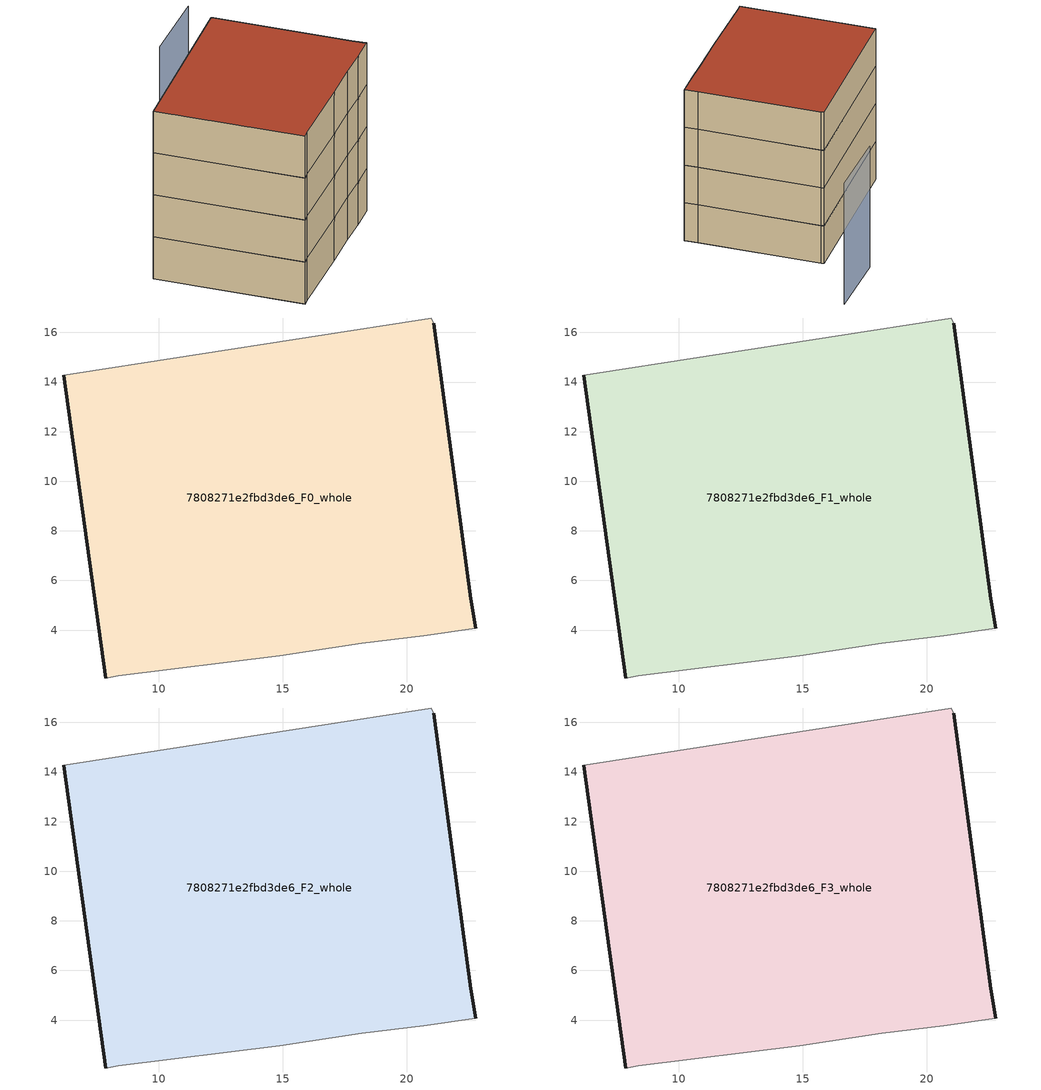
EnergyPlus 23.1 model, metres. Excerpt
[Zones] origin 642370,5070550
7808271e2fbd3de6_F0_whole
 floor ground (EU_floor_Construction): 22.79,4.07 22.58,5.27 21.09,16.38 20.99,16.58 6.18,14.28 7.88,2.07 8.38,2.17 14.88,2.97 18.18,3.47 20.69,3.77 z0
 wall outside (EU_wall_Construction): 7.88,2.07 6.18,14.28 / 21.09,16.38 22.58,5.27 22.79,4.07 z0:3.75
 wall adiabatic (EU_wall_Construction): 22.79,4.07 20.69,3.77 18.18,3.47 14.88,2.97 8.38,2.17 7.88,2.07 / 6.18,14.28 20.99,16.58 21.09,16.38 z0:3.75
7808271e2fbd3de6_F1_whole
 floor to 7808271e2fbd3de6_F0_whole (EU_floor_Construction): 22.78,4.07 22.58,5.27 21.09,16.38 20.99,16.58 6.17,14.28 7.88,2.07 8.38,2.17 14.88,2.97 18.18,3.47 20.69,3.77 z3.75
 wall outside (EU_wall_Construction): 7.88,2.07 6.18,14.28 / 21.09,16.38 22.58,5.27 22.79,4.07 z3.75:7.5
 wall adiabatic (EU_wall_Construction): 22.79,4.07 20.69,3.77 18.18,3.47 14.88,2.97 8.38,2.17 7.88,2.07 / 6.18,14.28 20.99,16.58 21.09,16.38 z3.75:7.5
7808271e2fbd3de6_F2_whole
 floor to 7808271e2fbd3de6_F1_whole (EU_floor_Construction): 22.78,4.07 22.58,5.27 21.09,16.38 20.99,16.58 6.17,14.28 7.88,2.07 8.38,2.17 14.88,2.97 18.18,3.47 20.69,3.77 z7.5
 wall outside (EU_wall_Construction): 7.88,2.07 6.18,14.28 / 21.09,16.38 22.58,5.27 22.79,4.07 z7.5:11.25
 wall adiabatic (EU_wall_Construction): 22.79,4.07 20.69,3.77 18.18,3.47 14.88,2.97 8.38,2.17 7.88,2.07 / 6.18,14.28 20.99,16.58 21.09,16.38 z7.5:11.25
7808271e2fbd3de6_F3_whole
 floor to 7808271e2fbd3de6_F2_whole (EU_floor_Construction): 22.78,4.07 22.58,5.27 21.09,16.38 20.99,16.58 6.17,14.28 7.88,2.07 8.38,2.17 14.88,2.97 18.18,3.47 20.69,3.77 z11.25
 wall outside (EU_wall_Construction): 7.88,2.07 6.18,14.28 / 21.09,16.38 22.58,5.27 22.79,4.07 z11.25:15
 wall adiabatic (EU_wall_Construction): 22.79,4.07 20.69,3.77 18.18,3.47 14.88,2.97 8.38,2.17 7.88,2.07 / 6.18,14.28 20.99,16.58 21.09,16.38 z11.25:15
 roof outside (EU_roof_Construction): 21.09,16.38 22.58,5.27 22.79,4.07 20.69,3.77 18.18,3.47 14.88,2.97 8.38,2.17 7.88,2.07 6.18,14.28 20.99,16.58 z15
shading: 26.44,21.2 19.84,20.4 z0:12
[Building]
EU S2 Campaign: North Axis=0; Terrain=City; Solar Distribution=FullExterior
[Site:Location]
Lyon-Bron: Latitude=45.75; Longitude=5; Time Zone=1; Elevation=198
[SizingPeriod:WeatherFileDays]
AnnualSizingPeriod: Begin Month=1; Begin Day of Month=1; End Month=12; End Day of Month=31; Day of Week for Start Day=Monday; Use Weather File Daylight Saving Period=No; Use Weather File Rain and Snow Indicators=No
[MATERIAL]
EU_InternalMass_Material: Roughness=MediumRough; Thickness=0.1; Conductivity=1; Density=1800; Specific Heat=900; Thermal Absorptance=0.9; Solar Absorptance=0.7; Visible Absorptance=0.7
[MATERIAL:NOMASS] Roughness=MediumRough; Thermal Absorptance=0.9; Solar Absorptance=0.7; Visible Absorptance=0.7
Name | Thermal Resistance
EU_wall_NoMass | 0.87146
EU_roof_NoMass | 0.842276
EU_floor_NoMass | 0.496999
[CONSTRUCTION]
EU_wall_Construction: EU_wall_NoMass
EU_roof_Construction: EU_roof_NoMass
EU_floor_Construction: EU_floor_NoMass
EU_InternalMass_Construction: EU_InternalMass_Material
[ZONE] Type=1; Multiplier=1; Ceiling Height=autocalculate; Volume=563.266; Floor Area=autocalculate; Part of Total Floor Area=Yes
7808271e2fbd3de6_F0_whole; 7808271e2fbd3de6_F1_whole; 7808271e2fbd3de6_F2_whole; 7808271e2fbd3de6_F3_whole
[INTERNALMASS] Construction=EU_InternalMass_Construction; Surface Area=187.755
Name | Zone or ZoneList
7808271e2fbd3de6_F0_whole_EU_InternalMass | 7808271e2fbd3de6_F0_whole
7808271e2fbd3de6_F1_whole_EU_InternalMass | 7808271e2fbd3de6_F1_whole
7808271e2fbd3de6_F2_whole_EU_InternalMass | 7808271e2fbd3de6_F2_whole
7808271e2fbd3de6_F3_whole_EU_InternalMass | 7808271e2fbd3de6_F3_whole
[OTHEREQUIPMENT] Fuel Type=Electricity; Design Level Calculation Method=Watts/Area; Power per Zone Floor Area=1; Fraction Latent=0; Fraction Radiant=0; Fraction Lost=0; Carbon Dioxide Generation Rate=0; EndUse Subcategory=EU_Step8_InternalGains
Name | Zone or ZoneList or Space or SpaceList | Schedule
EU_Step8_InternalGain_7808271e2fbd3de6_F0_whole_f000 | 7808271e2fbd3de6_F0_whole | EU_Step8_GainSchedule_7808271e2fbd3de6_F0_whole_f000
EU_Step8_InternalGain_7808271e2fbd3de6_F1_whole_f000 | 7808271e2fbd3de6_F1_whole | EU_Step8_GainSchedule_7808271e2fbd3de6_F1_whole_f000
EU_Step8_InternalGain_7808271e2fbd3de6_F2_whole_f000 | 7808271e2fbd3de6_F2_whole | EU_Step8_GainSchedule_7808271e2fbd3de6_F2_whole_f000
EU_Step8_InternalGain_7808271e2fbd3de6_F3_whole_f000 | 7808271e2fbd3de6_F3_whole | EU_Step8_GainSchedule_7808271e2fbd3de6_F3_whole_f000
[ZONEVENTILATION:DESIGNFLOWRATE] Schedule=EU_AlwaysOn; Design Flow Rate Calculation Method=AirChanges/Hour; Air Changes per Hour=0.425; Ventilation Type=Natural; Fan Pressure Rise=0; Fan Total Efficiency=1; Constant Term Coefficient=1; Temperature Term Coefficient=0; Velocity Term Coefficient=0; Velocity Squared Term Coefficient=0; Minimum Indoor Temperature=-100; Maximum Indoor Temperature=100; Delta Temperature=-100; Minimum Outdoor Temperature=-100; Maximum Outdoor Temperature=100; Maximum Wind Speed=40
Name | Zone or ZoneList or Space or SpaceList
EU_ConstantAir_7808271e2fbd3de6_F0_whole | 7808271e2fbd3de6_F0_whole
EU_ConstantAir_7808271e2fbd3de6_F1_whole | 7808271e2fbd3de6_F1_whole
EU_ConstantAir_7808271e2fbd3de6_F2_whole | 7808271e2fbd3de6_F2_whole
EU_ConstantAir_7808271e2fbd3de6_F3_whole | 7808271e2fbd3de6_F3_whole
[HVACTEMPLATE:THERMOSTAT] Constant Heating Setpoint=20; Constant Cooling Setpoint=50
EU_HeatOnly_7808271e2fbd3de6_F0_whole; EU_HeatOnly_7808271e2fbd3de6_F1_whole; EU_HeatOnly_7808271e2fbd3de6_F2_whole; EU_HeatOnly_7808271e2fbd3de6_F3_whole
[HVACTEMPLATE:ZONE:IDEALLOADSAIRSYSTEM] System Availability Schedule=EU_AlwaysOn; Maximum Heating Supply Air Temperature=50; Minimum Cooling Supply Air Temperature=13; Maximum Heating Supply Air Humidity Ratio=0.0156; Minimum Cooling Supply Air Humidity Ratio=0.0077; Heating Limit=NoLimit; Cooling Limit=NoLimit; Heating Availability Schedule=EU_AlwaysOn; Cooling Availability Schedule=EU_CoolingOff; Dehumidification Control Type=ConstantSensibleHeatRatio; Cooling Sensible Heat Ratio=0.7; Dehumidification Setpoint=60; Humidification Control Type=None; Humidification Setpoint=30; Outdoor Air Method=None; Outdoor Air Flow Rate per Person=0.00944; Outdoor Air Flow Rate per Zone Floor Area=0; Outdoor Air Flow Rate per Zone=0; Demand Controlled Ventilation Type=None; Outdoor Air Economizer Type=NoEconomizer; Heat Recovery Type=None; Sensible Heat Recovery Effectiveness=0.7; Latent Heat Recovery Effectiveness=0.65
Name | Template Thermostat
7808271e2fbd3de6_F0_whole | EU_HeatOnly_7808271e2fbd3de6_F0_whole
7808271e2fbd3de6_F1_whole | EU_HeatOnly_7808271e2fbd3de6_F1_whole
7808271e2fbd3de6_F2_whole | EU_HeatOnly_7808271e2fbd3de6_F2_whole
7808271e2fbd3de6_F3_whole | EU_HeatOnly_7808271e2fbd3de6_F3_whole
[SIZING:ZONE] Zone Cooling Design Supply Air Temperature Input Method=SupplyAirTemperature; Zone Cooling Design Supply Air Temperature=13; Zone Heating Design Supply Air Temperature Input Method=SupplyAirTemperature; Zone Heating Design Supply Air Temperature=50; Zone Cooling Design Supply Air Humidity Ratio=0.008; Zone Heating Design Supply Air Humidity Ratio=0.008; Cooling Design Air Flow Method=DesignDay; Cooling Design Air Flow Rate=0; Cooling Minimum Air Flow per Zone Floor Area=0.000762; Cooling Minimum Air Flow=0; Cooling Minimum Air Flow Fraction=0.2; Heating Design Air Flow Method=DesignDay; Heating Design Air Flow Rate=0; Heating Maximum Air Flow per Zone Floor Area=0.002032; Heating Maximum Air Flow=0.141576; Heating Maximum Air Flow Fraction=0.3; Account for Dedicated Outdoor Air System=No; Dedicated Outdoor Air System Control Strategy=NeutralSupplyAir; Dedicated Outdoor Air Low Setpoint Temperature for Design=autosize; Dedicated Outdoor Air High Setpoint Temperature for Design=autosize; Zone Load Sizing Method=Sensible Load Only No Latent Load; Zone Latent Cooling Design Supply Air Humidity Ratio Input Method=HumidityRatioDifference; Zone Cooling Design Supply Air Humidity Ratio Difference=0.005; Zone Latent Heating Design Supply Air Humidity Ratio Input Method=HumidityRatioDifference; Zone Humidification Design Supply Air Humidity Ratio Difference=0.005
7808271e2fbd3de6_F0_whole; 7808271e2fbd3de6_F1_whole; 7808271e2fbd3de6_F2_whole; 7808271e2fbd3de6_F3_whole
[SCHEDULE:CONSTANT]
Name | Hourly Value
EU_AlwaysOn | 1
EU_CoolingOff | 0
[SCHEDULE:FILE] Column Number=1; Rows to Skip at Top=0; Number of Hours of Data=8760; Column Separator=Comma; Interpolate to Timestep=No; Minutes per Item=60; Adjust Schedule for Daylight Savings=Yes
Name | File
EU_Step8_GainSchedule_7808271e2fbd3de6_F0_whole_f000 | ../../schedules/7808271e2fbd3de6/7808271e2fbd3de6_F0_whole_f000_gain.csv
EU_Step8_GainSchedule_7808271e2fbd3de6_F1_whole_f000 | ../../schedules/7808271e2fbd3de6/7808271e2fbd3de6_F1_whole_f000_gain.csv
EU_Step8_GainSchedule_7808271e2fbd3de6_F2_whole_f000 | ../../schedules/7808271e2fbd3de6/7808271e2fbd3de6_F2_whole_f000_gain.csv
EU_Step8_GainSchedule_7808271e2fbd3de6_F3_whole_f000 | ../../schedules/7808271e2fbd3de6/7808271e2fbd3de6_F3_whole_f000_gain.csv
